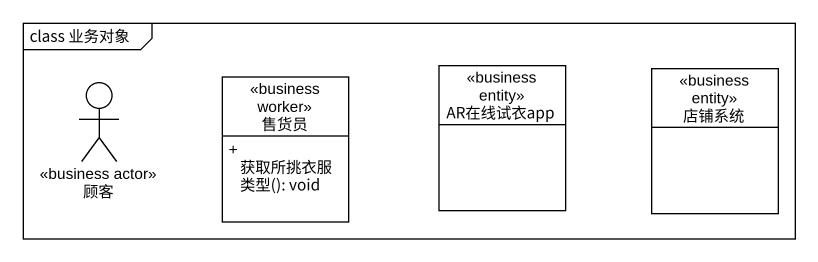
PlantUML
@startuml
mainframe class 业务对象
allowmixing
hide circle
hide empty members
skinparam classAttributeIconSize 0
class AR在线试衣app <<business entity>>
actor 顾客 <<business actor>>
class 售货员 <<business worker>> {
  + 获取所挑衣服类型(): void
}
class 店铺系统 <<business entity>>
@enduml
